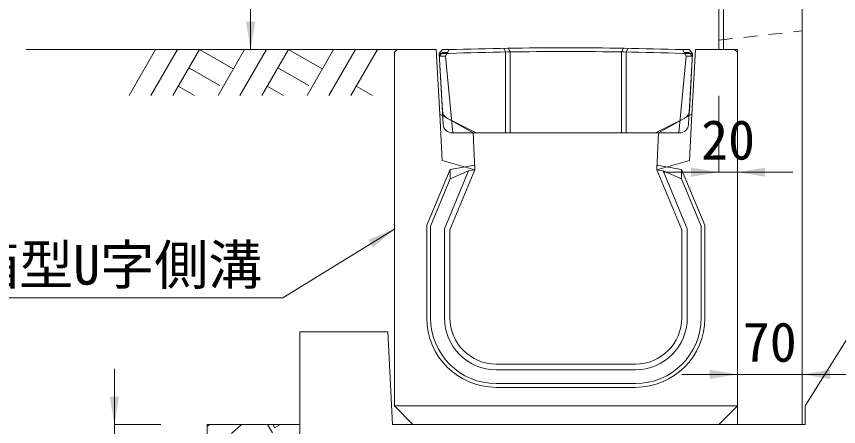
# Model space of a CAD drawing. Units: millimetres at full size. Extents: x 187207 to 255567, y 882048 to 905686.
# Drawn here: x 203457 to 204344, y 902838 to 903281 of the extents above; entities that cross this region are included whole.
import ezdxf
from ezdxf.enums import TextEntityAlignment as Align

# ---------------------------------------------------------------- set-up
doc = ezdxf.new("R2010")
doc.units = ezdxf.units.MM
doc.header["$LTSCALE"] = 20
doc.linetypes.add('DASHED', pattern=[7.5, 6, -1.5])
doc.linetypes.add('USER2', pattern=[1.35, 0.75, -0.6])
for name, color, linetype, lineweight in [('0_2', 7, 'Continuous', 20), ('パネックス', 2, 'Continuous', 13), ('基礎ブロック', 2, 'Continuous', 13), ('基礎材', 7, 'Continuous', 15), ('寸法線', 7, 'Continuous', 13), ('引出線', 4, 'Continuous', 13), ('箱型U字側溝', 2, 'Continuous', 9), ('ﾊｯﾁﾝｸﾞ', 7, 'Continuous', 5)]:
    doc.layers.add(name, color=color, linetype=linetype, lineweight=lineweight)
doc.styles.add('ＭＳ ゴシック', font='')
doc.styles.get('ＭＳ ゴシック').set_extended_font_data('MS Gothic')

# ---------------------------------------------------------------- blocks, each defined once
blk = doc.blocks.new('filled_arrow')
at = {"color": 0, "linetype": 'Continuous', "lineweight": -2}
blk.add_solid([(7.5, 1.25), (0, 0), (7.5, -1.25)], dxfattribs=at)

msp = doc.modelspace()

# ---------------------------------------------------------------- linework, layer by layer
at = {"layer": '0_2'}
msp.add_line((203867.37, 903245.37), (203467.37, 903245.37), dxfattribs=at)
at = {"layer": 'パネックス', "lineweight": 5}
msp.add_line((204219.37, 903845.37), (204219.37, 903245.37), dxfattribs=at)
at = {"layer": 'パネックス'}
for p, q in [((204304.37, 902840.37), (204304.37, 903845.37)), ((204214.37, 903840.37), (204214.37, 903245.37)), ((204214.37, 903245.37), (204234.37, 903245.37)), ((204234.37, 903245.37), (204234.37, 902840.37)), ((204234.37, 902840.37), (204304.37, 902840.37))]:
    msp.add_line(p, q, dxfattribs=at)
at = {"layer": 'パネックス', "linetype": 'USER2', "lineweight": 9}
msp.add_line((204214.37, 903255.37), (204304.37, 903265.37), dxfattribs=at)
at = {"layer": '基礎ブロック'}
for p, q in [((203762.37, 902940.37), (203762.37, 902840.37)), ((203857.37, 902940.37), (203762.37, 902940.37)), ((203857.37, 902940.37), (203862.37, 902840.37)), ((204307.37, 902860.37), (204357.37, 902940.37)), ((204307.37, 902840.37), (204307.37, 902860.37)), ((203762.37, 902840.37), (203762.37, 902740.37)), ((203862.37, 902840.37), (204307.37, 902840.37))]:
    msp.add_line(p, q, dxfattribs=at)
at = {"layer": '基礎材'}
msp.add_line((203662.37, 902840.37), (203662.37, 902640.37), dxfattribs=at)
at = {"layer": '基礎材', "lineweight": 13}
msp.add_line((203762.37, 902840.37), (203662.37, 902840.37), dxfattribs=at)
at = {"layer": '寸法線'}
for p, q in [((203709.37, 903245.37), (203709.37, 903845.37)), ((203817.37, 903245.37), (203709.37, 903245.37)), ((204214.37, 903195.37), (204214.37, 903112.75)), ((204234.37, 903195.37), (204234.37, 903112.75)), ((204294.37, 903112.75), (204154.37, 903112.75)), ((203562.35, 902680.37), (203562.35, 902900.37)), ((204174.37, 902894.36), (204364.37, 902894.36)), ((204234.37, 902865.37), (204234.37, 902894.36)), ((204304.37, 902865.37), (204304.37, 902894.36)), ((203612.37, 902840.37), (203562.35, 902840.37))]:
    msp.add_line(p, q, dxfattribs=at)
at = {"layer": '引出線'}
msp.add_lwpolyline([(203864.37, 903051.37), (203744.16, 902977.09), (203404.16, 902977.09)], dxfattribs=at)
at = {"layer": '箱型U字側溝', "lineweight": 13}
for p, q in [((203867.37, 903245.37), (203864.37, 903242.37)), ((203864.37, 903242.37), (203864.37, 902860.37)), ((203909.37, 903245.37), (203867.37, 903245.37)), ((203913.37, 903175.37), (203909.37, 903245.37)), ((203923.37, 903241.11), (203912.6, 903241.11)), ((204182.37, 903245.11), (204175.37, 903245.11)), ((204186.15, 903241.11), (204175.37, 903241.11)), ((204189.37, 903245.37), (204185.37, 903175.37)), ((204231.37, 903245.37), (204189.37, 903245.37)), ((204234.37, 903242.37), (204231.37, 903245.37)), ((204234.37, 902860.37), (204234.37, 903242.37)), ((203949.37, 903155.37), (203913.37, 903175.37)), ((204185.37, 903175.37), (204149.37, 903155.37)), ((203926.96, 903155.11), (204171.79, 903155.11)), ((203951.37, 903115.37), (203949.37, 903155.37)), ((204149.37, 903155.37), (204147.37, 903115.37)), ((203924.37, 903050.37), (203951.37, 903115.37)), ((204147.37, 903115.37), (204174.37, 903050.37)), ((203924.37, 902955.37), (203924.37, 903050.37)), ((204174.37, 903050.37), (204174.37, 902955.37)), ((204124.37, 902905.37), (203974.37, 902905.37)), ((203864.37, 902860.37), (203884.37, 902840.37)), ((204214.37, 902840.37), (204234.37, 902860.37)), ((203884.37, 902840.37), (204214.37, 902840.37))]:
    msp.add_line(p, q, dxfattribs=at)
at = {"layer": '箱型U字側溝', "linetype": 'DASHED', "lineweight": 13}
for p, q in [((203916.04, 903125.37), (203913.37, 903175.37)), ((204182.71, 903125.37), (204185.37, 903175.37)), ((203951.37, 903115.37), (203916.04, 903125.37)), ((204147.37, 903115.37), (204182.71, 903125.37))]:
    msp.add_line(p, q, dxfattribs=at)
at = {"layer": '箱型U字側溝'}
for p, q in [((203924.49, 903115.83), (203951.12, 903120.4)), ((203951.12, 903120.4), (203951.37, 903115.37)), ((204147.37, 903115.37), (204147.63, 903120.4)), ((204147.63, 903120.4), (204174.25, 903115.83)), ((203899.37, 903055.36), (203924.49, 903115.83)), ((203918.37, 903051.57), (203944.38, 903114.17)), ((203951.37, 903115.37), (203924.37, 903050.37)), ((203924.49, 903115.83), (203924.62, 903105.71)), ((203944.38, 903114.17), (203924.62, 903105.71)), ((203944.38, 903114.17), (203951.37, 903115.37)), ((204154.37, 903114.17), (204147.37, 903115.37)), ((204174.37, 903050.37), (204147.37, 903115.37)), ((204174.13, 903105.71), (204154.37, 903114.17)), ((204154.37, 903114.17), (204180.37, 903051.57)), ((204174.25, 903115.83), (204174.13, 903105.71)), ((204174.25, 903115.83), (204199.37, 903055.36)), ((203924.62, 903105.71), (203903.37, 903054.56)), ((204195.37, 903054.56), (204174.13, 903105.71)), ((203899.37, 902955.37), (203899.37, 903055.36)), ((204199.37, 903055.36), (204199.37, 902955.37)), ((203903.37, 903054.56), (203903.37, 902955.37)), ((203918.37, 902955.37), (203918.37, 903051.57)), ((203924.37, 903050.37), (203924.37, 902955.37)), ((204174.37, 902955.37), (204174.37, 903050.37)), ((204180.37, 903051.57), (204180.37, 902955.37)), ((204195.37, 902955.37), (204195.37, 903054.56)), ((203974.37, 902905.37), (204124.37, 902905.37)), ((204124.37, 902899.37), (203974.37, 902899.37)), ((203974.37, 902884.37), (204124.37, 902884.37)), ((204124.37, 902880.37), (203974.37, 902880.37)), ((204234.37, 902860.37), (203864.37, 902860.37))]:
    msp.add_line(p, q, dxfattribs=at)
at = {"layer": '箱型U字側溝', "lineweight": 13}
for points in [[(203916.14, 903179.15), (203912.6, 903241.11), (203916.37, 903245.11), (203923.37, 903245.11)], [(203923.37, 903245.11), (203916.37, 903245.11), (203912.6, 903241.11), (203916.98, 903164.54)], [(203982.32, 903246.54), (203984.37, 903242.58), (203984.37, 903155.11)], [(203989.37, 903155.11), (203989.37, 903242.66), (203987.32, 903246.62)], [(204109.37, 903155.11), (204109.37, 903242.66), (204111.43, 903246.62)], [(204114.37, 903155.11), (204114.37, 903242.58), (204116.43, 903246.54)], [(204175.37, 903245.11), (204182.37, 903245.11), (204186.15, 903241.11), (204182.6, 903179.15)], [(204181.77, 903164.54), (204186.15, 903241.11), (204182.37, 903245.11)], [(204177.12, 903170.79), (204145.98, 903155.11), (203952.77, 903155.11), (203921.63, 903170.79)]]:
    msp.add_lwpolyline(points, dxfattribs=at)
at = {"layer": '箱型U字側溝', "color": 5, "lineweight": 13}
for points in [[(203916.37, 903242.2), (203921.75, 903242.11), (203919.59, 903238.11), (203912.77, 903238.21)], [(204182.37, 903242.2), (204177, 903242.11), (204179.16, 903238.11), (204185.98, 903238.21)]]:
    msp.add_lwpolyline(points, close=True, dxfattribs=at)
at = {"layer": '箱型U字側溝', "color": 5, "linetype": 'DASHED', "lineweight": 13}
for points in [[(203923.37, 903245.11), (203919.59, 903238.11), (203927.52, 903155.11)], [(204175.37, 903245.11), (204179.16, 903238.11), (204171.23, 903155.11)]]:
    msp.add_lwpolyline(points, dxfattribs=at)
at = {"layer": '箱型U字側溝', "lineweight": 13}
for centre, radius, start, end in [((204049.37, 899277.11), 3970, 88.18124, 91.81876), ((204049.37, 899273.11), 3970, 88.18124, 91.81876), ((203926.13, 903179.72), 10, 183.27049, 243.27049), ((204172.62, 903179.72), 10, 296.72951, 356.72951), ((203926.96, 903165.11), 10, 183.27049, 270), ((204171.79, 903165.11), 10, 270, 356.72951), ((203974.37, 902955.37), 50, 180, 270), ((204124.37, 902955.37), 50, 270, 0)]:
    msp.add_arc(centre, radius, start, end, dxfattribs=at)
at = {"layer": '箱型U字側溝'}
for centre, radius, start, end in [((203974.37, 902955.37), 75, 180, 270), ((203974.37, 902955.37), 71, 180, 270), ((203974.37, 902955.37), 56, 180, 270), ((203974.37, 902955.37), 50, 180, 270), ((204124.37, 902955.37), 71, 270, 0), ((204124.37, 902955.37), 56, 270, 0), ((204124.37, 902955.37), 50, 270, 0), ((204124.37, 902955.37), 75, 270, 0)]:
    msp.add_arc(centre, radius, start, end, dxfattribs=at)
at = {"layer": 'ﾊｯﾁﾝｸﾞ', "lineweight": 9}
for p, q in [((203606.81, 903245.37), (203578.17, 903195.75)), ((203630.44, 903245.37), (203601.79, 903195.75)), ((203654.06, 903245.37), (203625.41, 903195.75)), ((203654.06, 903245.37), (203690.63, 903224.26)), ((203702.81, 903245.37), (203674.17, 903195.75)), ((203726.44, 903245.37), (203697.79, 903195.75)), ((203750.06, 903245.37), (203721.41, 903195.75)), ((203750.06, 903245.37), (203786.62, 903224.26)), ((203798.81, 903245.37), (203770.16, 903195.75)), ((203822.43, 903245.37), (203793.79, 903195.75)), ((203846.06, 903245.37), (203817.41, 903195.75)), ((203642.64, 903225.59), (203676.05, 903206.3)), ((203738.63, 903225.59), (203772.05, 903206.3)), ((203631.21, 903205.8), (203648.63, 903195.75)), ((203727.21, 903205.8), (203744.63, 903195.75)), ((203823.21, 903205.8), (203840.63, 903195.75))]:
    msp.add_line(p, q, dxfattribs=at)
at = {"layer": 'ﾊｯﾁﾝｸﾞ'}
for p, q in [((203662.35, 902838.61), (203665.28, 902840.37)), ((203699.53, 902840.37), (203688.75, 902830.53)), ((203732.95, 902831.29), (203727.4, 902840.37)), ((203733.74, 902840.37), (203735.23, 902836.62)), ((203735.23, 902836.62), (203741.48, 902840.37))]:
    msp.add_line(p, q, dxfattribs=at)

# ---------------------------------------------------------------- block references
at = {"layer": '寸法線', "xscale": 4, "yscale": 4}
for p, rotation in [((203709.37, 903245.37), 90), ((204214.37, 903112.75), 180), ((204234.37, 902894.36), 180), ((203562.35, 902840.37), 90)]:
    msp.add_blockref('filled_arrow', p, dxfattribs=dict(at, rotation=rotation))
for p in [(204234.37, 903112.75), (204304.37, 902894.36)]:
    msp.add_blockref('filled_arrow', p, dxfattribs=at)
at = {"layer": '引出線', "xscale": 4, "yscale": 4, "rotation": 211.7}
msp.add_blockref('filled_arrow', (203864.37, 903051.37), dxfattribs=at)

# ---------------------------------------------------------------- texts
at = {"layer": '寸法線', "style": 'ＭＳ ゴシック'}
for s, p in [('20', (204224.37, 903147.75)), ('70', (204269.37, 902929.36))]:
    msp.add_text(s, height=42.72, dxfattribs=at).set_placement(p, align=Align.MIDDLE_CENTER)
at = {"layer": '引出線', "style": 'ＭＳ ゴシック'}
msp.add_text('箱型U字側溝', height=42.72, dxfattribs=at).set_placement((203561.66, 903034.06), align=Align.TOP_CENTER)

doc.saveas('drawing.dxf')
